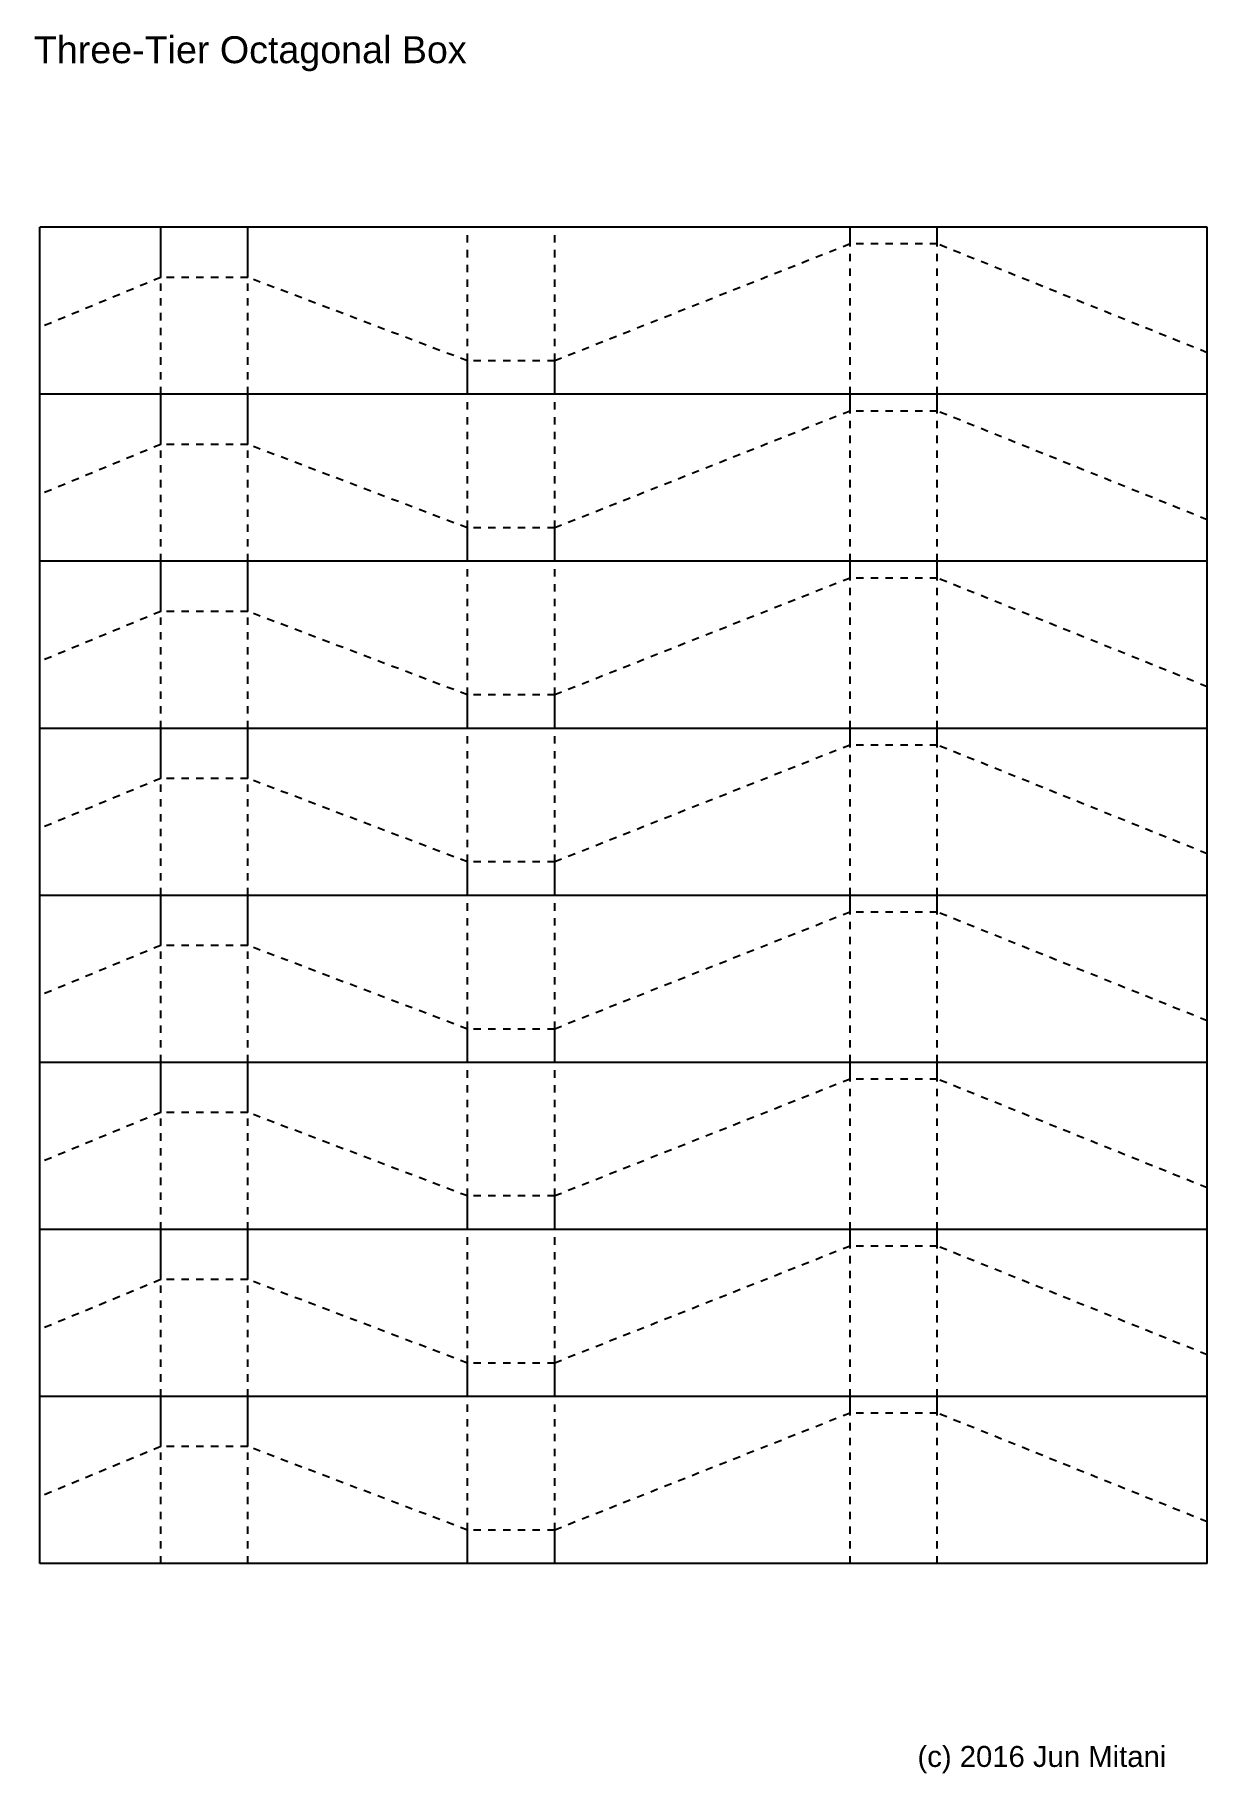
# Model space of a CAD drawing. Extents: x 11 to 199, y -288 to -9.
import ezdxf

# ---------------------------------------------------------------- set-up
doc = ezdxf.new("R2010")
doc.units = 0
for name, pattern in [('AI-LINETYPE-1', [2.370039, 1.185019, -1.185019]), ('AI-LINETYPE-10', [2.370039, 1.185019, -1.185019]), ('AI-LINETYPE-100', [2.370039, 1.185019, -1.185019]), ('AI-LINETYPE-101', [2.370039, 1.185019, -1.185019]), ('AI-LINETYPE-102', [2.370039, 1.185019, -1.185019]), ('AI-LINETYPE-103', [2.370039, 1.185019, -1.185019]), ('AI-LINETYPE-104', [2.370039, 1.185019, -1.185019]), ('AI-LINETYPE-11', [2.370039, 1.185019, -1.185019]), ('AI-LINETYPE-12', [2.370039, 1.185019, -1.185019]), ('AI-LINETYPE-13', [2.370039, 1.185019, -1.185019]), ('AI-LINETYPE-14', [2.370039, 1.185019, -1.185019]), ('AI-LINETYPE-15', [2.370039, 1.185019, -1.185019]), ('AI-LINETYPE-16', [2.370039, 1.185019, -1.185019]), ('AI-LINETYPE-17', [2.370039, 1.185019, -1.185019]), ('AI-LINETYPE-18', [2.370039, 1.185019, -1.185019]), ('AI-LINETYPE-19', [2.370039, 1.185019, -1.185019]), ('AI-LINETYPE-2', [2.370039, 1.185019, -1.185019]), ('AI-LINETYPE-20', [2.370039, 1.185019, -1.185019]), ('AI-LINETYPE-21', [2.370039, 1.185019, -1.185019]), ('AI-LINETYPE-22', [2.370039, 1.185019, -1.185019]), ('AI-LINETYPE-23', [2.370039, 1.185019, -1.185019]), ('AI-LINETYPE-24', [2.370039, 1.185019, -1.185019]), ('AI-LINETYPE-25', [2.370039, 1.185019, -1.185019]), ('AI-LINETYPE-26', [2.370039, 1.185019, -1.185019]), ('AI-LINETYPE-27', [2.370039, 1.185019, -1.185019]), ('AI-LINETYPE-28', [2.370039, 1.185019, -1.185019]), ('AI-LINETYPE-29', [2.370039, 1.185019, -1.185019]), ('AI-LINETYPE-3', [2.370039, 1.185019, -1.185019]), ('AI-LINETYPE-30', [2.370039, 1.185019, -1.185019]), ('AI-LINETYPE-31', [2.370039, 1.185019, -1.185019]), ('AI-LINETYPE-32', [2.370039, 1.185019, -1.185019]), ('AI-LINETYPE-33', [2.370039, 1.185019, -1.185019]), ('AI-LINETYPE-34', [2.370039, 1.185019, -1.185019]), ('AI-LINETYPE-35', [2.370039, 1.185019, -1.185019]), ('AI-LINETYPE-36', [2.370039, 1.185019, -1.185019]), ('AI-LINETYPE-37', [2.370039, 1.185019, -1.185019]), ('AI-LINETYPE-38', [2.370039, 1.185019, -1.185019]), ('AI-LINETYPE-39', [2.370039, 1.185019, -1.185019]), ('AI-LINETYPE-4', [2.370039, 1.185019, -1.185019]), ('AI-LINETYPE-40', [2.370039, 1.185019, -1.185019]), ('AI-LINETYPE-41', [2.370039, 1.185019, -1.185019]), ('AI-LINETYPE-42', [2.370039, 1.185019, -1.185019]), ('AI-LINETYPE-43', [2.370039, 1.185019, -1.185019]), ('AI-LINETYPE-44', [2.370039, 1.185019, -1.185019]), ('AI-LINETYPE-45', [2.370039, 1.185019, -1.185019]), ('AI-LINETYPE-46', [2.370039, 1.185019, -1.185019]), ('AI-LINETYPE-47', [2.370039, 1.185019, -1.185019]), ('AI-LINETYPE-48', [2.370039, 1.185019, -1.185019]), ('AI-LINETYPE-49', [2.370039, 1.185019, -1.185019]), ('AI-LINETYPE-5', [2.370039, 1.185019, -1.185019]), ('AI-LINETYPE-50', [2.370039, 1.185019, -1.185019]), ('AI-LINETYPE-51', [2.370039, 1.185019, -1.185019]), ('AI-LINETYPE-52', [2.370039, 1.185019, -1.185019]), ('AI-LINETYPE-53', [2.370039, 1.185019, -1.185019]), ('AI-LINETYPE-54', [2.370039, 1.185019, -1.185019]), ('AI-LINETYPE-55', [2.370039, 1.185019, -1.185019]), ('AI-LINETYPE-56', [2.370039, 1.185019, -1.185019]), ('AI-LINETYPE-57', [2.370039, 1.185019, -1.185019]), ('AI-LINETYPE-58', [2.370039, 1.185019, -1.185019]), ('AI-LINETYPE-59', [2.370039, 1.185019, -1.185019]), ('AI-LINETYPE-6', [2.370039, 1.185019, -1.185019]), ('AI-LINETYPE-60', [2.370039, 1.185019, -1.185019]), ('AI-LINETYPE-61', [2.370039, 1.185019, -1.185019]), ('AI-LINETYPE-62', [2.370039, 1.185019, -1.185019]), ('AI-LINETYPE-63', [2.370039, 1.185019, -1.185019]), ('AI-LINETYPE-64', [2.370039, 1.185019, -1.185019]), ('AI-LINETYPE-65', [2.370039, 1.185019, -1.185019]), ('AI-LINETYPE-66', [2.370039, 1.185019, -1.185019]), ('AI-LINETYPE-67', [2.370039, 1.185019, -1.185019]), ('AI-LINETYPE-68', [2.370039, 1.185019, -1.185019]), ('AI-LINETYPE-69', [2.370039, 1.185019, -1.185019]), ('AI-LINETYPE-7', [2.370039, 1.185019, -1.185019]), ('AI-LINETYPE-70', [2.370039, 1.185019, -1.185019]), ('AI-LINETYPE-71', [2.370039, 1.185019, -1.185019]), ('AI-LINETYPE-72', [2.370039, 1.185019, -1.185019]), ('AI-LINETYPE-73', [2.370039, 1.185019, -1.185019]), ('AI-LINETYPE-74', [2.370039, 1.185019, -1.185019]), ('AI-LINETYPE-75', [2.370039, 1.185019, -1.185019]), ('AI-LINETYPE-76', [2.370039, 1.185019, -1.185019]), ('AI-LINETYPE-77', [2.370039, 1.185019, -1.185019]), ('AI-LINETYPE-78', [2.370039, 1.185019, -1.185019]), ('AI-LINETYPE-79', [2.370039, 1.185019, -1.185019]), ('AI-LINETYPE-8', [2.370039, 1.185019, -1.185019]), ('AI-LINETYPE-80', [2.370039, 1.185019, -1.185019]), ('AI-LINETYPE-81', [2.370039, 1.185019, -1.185019]), ('AI-LINETYPE-82', [2.370039, 1.185019, -1.185019]), ('AI-LINETYPE-83', [2.370039, 1.185019, -1.185019]), ('AI-LINETYPE-84', [2.370039, 1.185019, -1.185019]), ('AI-LINETYPE-85', [2.370039, 1.185019, -1.185019]), ('AI-LINETYPE-86', [2.370039, 1.185019, -1.185019]), ('AI-LINETYPE-87', [2.370039, 1.185019, -1.185019]), ('AI-LINETYPE-88', [2.370039, 1.185019, -1.185019]), ('AI-LINETYPE-89', [2.370039, 1.185019, -1.185019]), ('AI-LINETYPE-9', [2.370039, 1.185019, -1.185019]), ('AI-LINETYPE-90', [2.370039, 1.185019, -1.185019]), ('AI-LINETYPE-91', [2.370039, 1.185019, -1.185019]), ('AI-LINETYPE-92', [2.370039, 1.185019, -1.185019]), ('AI-LINETYPE-93', [2.370039, 1.185019, -1.185019]), ('AI-LINETYPE-94', [2.370039, 1.185019, -1.185019]), ('AI-LINETYPE-95', [2.370039, 1.185019, -1.185019]), ('AI-LINETYPE-96', [2.370039, 1.185019, -1.185019]), ('AI-LINETYPE-97', [2.370039, 1.185019, -1.185019]), ('AI-LINETYPE-98', [2.370039, 1.185019, -1.185019]), ('AI-LINETYPE-99', [2.370039, 1.185019, -1.185019])]:
    doc.linetypes.add(name, pattern=pattern)
for name, color, linetype in [('CUTLINE', 7, 'CONTINUOUS'), ('MOUNTAINLINE', 7, 'CONTINUOUS'), ('TEXT', 7, 'CONTINUOUS'), ('VALLEYLINE', 7, 'CONTINUOUS')]:
    doc.layers.add(name, color=color, linetype=linetype)

msp = doc.modelspace()

# ---------------------------------------------------------------- linework, layer by layer
at = {"layer": 'CUTLINE', "color": 250}
for points in [[(11.78, -253.99), (11.78, -39.86)], [(198.97, -39.86), (11.78, -39.86)], [(198.97, -253.99), (198.97, -39.86)], [(198.97, -253.99), (11.78, -253.99)]]:
    msp.add_lwpolyline(points, dxfattribs=at)
at = {"layer": 'MOUNTAINLINE', "color": 250}
for points in [[(31.16, -47.89), (31.16, -39.86)], [(45.15, -47.89), (45.15, -39.86)], [(141.7, -42.53), (141.7, -39.86)], [(155.69, -42.53), (155.69, -39.86)], [(80.36, -66.62), (80.36, -61.27)], [(94.35, -66.62), (94.35, -61.27)], [(198.97, -66.62), (11.78, -66.62)], [(31.16, -74.65), (31.16, -66.62)], [(45.15, -74.65), (45.15, -66.62)], [(141.7, -69.3), (141.7, -66.62)], [(155.69, -69.3), (155.69, -66.62)], [(80.36, -93.39), (80.36, -88.04)], [(94.35, -93.39), (94.35, -88.04)], [(198.97, -93.39), (11.78, -93.39)], [(31.16, -101.42), (31.16, -93.39)], [(45.15, -101.42), (45.15, -93.39)], [(141.7, -96.07), (141.7, -93.39)], [(155.69, -96.07), (155.69, -93.39)], [(80.36, -120.16), (80.36, -114.8)], [(94.35, -120.16), (94.35, -114.8)], [(198.97, -120.16), (11.78, -120.16)], [(31.16, -128.19), (31.16, -120.16)], [(45.15, -128.19), (45.15, -120.16)], [(141.7, -122.83), (141.7, -120.16)], [(155.69, -122.83), (155.69, -120.16)], [(80.36, -146.92), (80.36, -141.57)], [(94.35, -146.92), (94.35, -141.57)], [(198.97, -146.92), (11.78, -146.92)], [(31.16, -154.95), (31.16, -146.92)], [(45.15, -154.95), (45.15, -146.92)], [(141.7, -149.6), (141.7, -146.92)], [(155.69, -149.6), (155.69, -146.92)], [(80.36, -173.69), (80.36, -168.34)], [(94.35, -173.69), (94.35, -168.34)], [(198.97, -173.69), (11.78, -173.69)], [(31.16, -181.72), (31.16, -173.69)], [(45.15, -181.72), (45.15, -173.69)], [(141.7, -176.37), (141.7, -173.69)], [(155.69, -176.37), (155.69, -173.69)], [(80.36, -200.46), (80.36, -195.1)], [(94.35, -200.46), (94.35, -195.1)], [(198.97, -200.46), (11.78, -200.46)], [(31.16, -208.49), (31.16, -200.46)], [(45.15, -208.49), (45.15, -200.46)], [(141.7, -203.13), (141.7, -200.46)], [(155.69, -203.13), (155.69, -200.46)], [(80.36, -227.23), (80.36, -221.87)], [(94.35, -227.23), (94.35, -221.87)], [(198.97, -227.23), (11.78, -227.23)], [(31.16, -235.26), (31.16, -227.23)], [(45.15, -235.26), (45.15, -227.23)], [(141.7, -229.9), (141.7, -227.23)], [(155.69, -229.9), (155.69, -227.23)], [(80.36, -253.99), (80.36, -248.64)], [(94.35, -253.99), (94.35, -248.64)]]:
    msp.add_lwpolyline(points, dxfattribs=at)
at = {"layer": 'VALLEYLINE', "color": 250, "linetype": 'AI-LINETYPE-102'}
msp.add_lwpolyline([(80.36, -61.27), (80.36, -39.86)], dxfattribs=at)
at = {"layer": 'VALLEYLINE', "color": 250, "linetype": 'AI-LINETYPE-101'}
msp.add_lwpolyline([(94.35, -61.27), (94.35, -39.86)], dxfattribs=at)
at = {"layer": 'VALLEYLINE', "color": 250, "linetype": 'AI-LINETYPE-94'}
msp.add_lwpolyline([(141.7, -42.53), (94.35, -61.27)], dxfattribs=at)
at = {"layer": 'VALLEYLINE', "color": 250, "linetype": 'AI-LINETYPE-93'}
msp.add_lwpolyline([(155.69, -42.53), (141.7, -42.53)], dxfattribs=at)
at = {"layer": 'VALLEYLINE', "color": 250, "linetype": 'AI-LINETYPE-100'}
msp.add_lwpolyline([(141.7, -66.62), (141.7, -42.53)], dxfattribs=at)
at = {"layer": 'VALLEYLINE', "color": 250, "linetype": 'AI-LINETYPE-92'}
msp.add_lwpolyline([(198.97, -59.96), (155.69, -42.53)], dxfattribs=at)
at = {"layer": 'VALLEYLINE', "color": 250, "linetype": 'AI-LINETYPE-99'}
msp.add_lwpolyline([(155.69, -66.62), (155.69, -42.53)], dxfattribs=at)
at = {"layer": 'VALLEYLINE', "color": 250, "linetype": 'AI-LINETYPE-98'}
msp.add_lwpolyline([(31.16, -47.89), (11.78, -55.92)], dxfattribs=at)
at = {"layer": 'VALLEYLINE', "color": 250, "linetype": 'AI-LINETYPE-97'}
msp.add_lwpolyline([(45.15, -47.89), (31.16, -47.89)], dxfattribs=at)
at = {"layer": 'VALLEYLINE', "color": 250, "linetype": 'AI-LINETYPE-104'}
msp.add_lwpolyline([(31.16, -66.62), (31.16, -47.89)], dxfattribs=at)
at = {"layer": 'VALLEYLINE', "color": 250, "linetype": 'AI-LINETYPE-96'}
msp.add_lwpolyline([(80.36, -61.27), (45.15, -47.89)], dxfattribs=at)
at = {"layer": 'VALLEYLINE', "color": 250, "linetype": 'AI-LINETYPE-103'}
msp.add_lwpolyline([(45.15, -66.62), (45.15, -47.89)], dxfattribs=at)
at = {"layer": 'VALLEYLINE', "color": 250, "linetype": 'AI-LINETYPE-95'}
msp.add_lwpolyline([(94.35, -61.27), (80.36, -61.27)], dxfattribs=at)
at = {"layer": 'VALLEYLINE', "color": 250, "linetype": 'AI-LINETYPE-89'}
msp.add_lwpolyline([(80.36, -88.04), (80.36, -66.62)], dxfattribs=at)
at = {"layer": 'VALLEYLINE', "color": 250, "linetype": 'AI-LINETYPE-88'}
msp.add_lwpolyline([(94.35, -88.04), (94.35, -66.62)], dxfattribs=at)
at = {"layer": 'VALLEYLINE', "color": 250, "linetype": 'AI-LINETYPE-81'}
msp.add_lwpolyline([(141.7, -69.3), (94.35, -88.04)], dxfattribs=at)
at = {"layer": 'VALLEYLINE', "color": 250, "linetype": 'AI-LINETYPE-80'}
msp.add_lwpolyline([(155.69, -69.3), (141.7, -69.3)], dxfattribs=at)
at = {"layer": 'VALLEYLINE', "color": 250, "linetype": 'AI-LINETYPE-87'}
msp.add_lwpolyline([(141.7, -93.39), (141.7, -69.3)], dxfattribs=at)
at = {"layer": 'VALLEYLINE', "color": 250, "linetype": 'AI-LINETYPE-79'}
msp.add_lwpolyline([(198.97, -86.73), (155.69, -69.3)], dxfattribs=at)
at = {"layer": 'VALLEYLINE', "color": 250, "linetype": 'AI-LINETYPE-86'}
msp.add_lwpolyline([(155.69, -93.39), (155.69, -69.3)], dxfattribs=at)
at = {"layer": 'VALLEYLINE', "color": 250, "linetype": 'AI-LINETYPE-85'}
msp.add_lwpolyline([(31.16, -74.65), (11.78, -82.68)], dxfattribs=at)
at = {"layer": 'VALLEYLINE', "color": 250, "linetype": 'AI-LINETYPE-84'}
msp.add_lwpolyline([(45.15, -74.65), (31.16, -74.65)], dxfattribs=at)
at = {"layer": 'VALLEYLINE', "color": 250, "linetype": 'AI-LINETYPE-91'}
msp.add_lwpolyline([(31.16, -93.39), (31.16, -74.65)], dxfattribs=at)
at = {"layer": 'VALLEYLINE', "color": 250, "linetype": 'AI-LINETYPE-83'}
msp.add_lwpolyline([(80.36, -88.04), (45.15, -74.65)], dxfattribs=at)
at = {"layer": 'VALLEYLINE', "color": 250, "linetype": 'AI-LINETYPE-90'}
msp.add_lwpolyline([(45.15, -93.39), (45.15, -74.65)], dxfattribs=at)
at = {"layer": 'VALLEYLINE', "color": 250, "linetype": 'AI-LINETYPE-82'}
msp.add_lwpolyline([(94.35, -88.04), (80.36, -88.04)], dxfattribs=at)
at = {"layer": 'VALLEYLINE', "color": 250, "linetype": 'AI-LINETYPE-76'}
msp.add_lwpolyline([(80.36, -114.8), (80.36, -93.39)], dxfattribs=at)
at = {"layer": 'VALLEYLINE', "color": 250, "linetype": 'AI-LINETYPE-75'}
msp.add_lwpolyline([(94.35, -114.8), (94.35, -93.39)], dxfattribs=at)
at = {"layer": 'VALLEYLINE', "color": 250, "linetype": 'AI-LINETYPE-68'}
msp.add_lwpolyline([(141.7, -96.07), (94.35, -114.8)], dxfattribs=at)
at = {"layer": 'VALLEYLINE', "color": 250, "linetype": 'AI-LINETYPE-67'}
msp.add_lwpolyline([(155.69, -96.07), (141.7, -96.07)], dxfattribs=at)
at = {"layer": 'VALLEYLINE', "color": 250, "linetype": 'AI-LINETYPE-74'}
msp.add_lwpolyline([(141.7, -120.16), (141.7, -96.07)], dxfattribs=at)
at = {"layer": 'VALLEYLINE', "color": 250, "linetype": 'AI-LINETYPE-66'}
msp.add_lwpolyline([(198.97, -113.5), (155.69, -96.07)], dxfattribs=at)
at = {"layer": 'VALLEYLINE', "color": 250, "linetype": 'AI-LINETYPE-73'}
msp.add_lwpolyline([(155.69, -120.16), (155.69, -96.07)], dxfattribs=at)
at = {"layer": 'VALLEYLINE', "color": 250, "linetype": 'AI-LINETYPE-72'}
msp.add_lwpolyline([(31.16, -101.42), (11.78, -109.45)], dxfattribs=at)
at = {"layer": 'VALLEYLINE', "color": 250, "linetype": 'AI-LINETYPE-71'}
msp.add_lwpolyline([(45.15, -101.42), (31.16, -101.42)], dxfattribs=at)
at = {"layer": 'VALLEYLINE', "color": 250, "linetype": 'AI-LINETYPE-78'}
msp.add_lwpolyline([(31.16, -120.16), (31.16, -101.42)], dxfattribs=at)
at = {"layer": 'VALLEYLINE', "color": 250, "linetype": 'AI-LINETYPE-70'}
msp.add_lwpolyline([(80.36, -114.8), (45.15, -101.42)], dxfattribs=at)
at = {"layer": 'VALLEYLINE', "color": 250, "linetype": 'AI-LINETYPE-77'}
msp.add_lwpolyline([(45.15, -120.16), (45.15, -101.42)], dxfattribs=at)
at = {"layer": 'VALLEYLINE', "color": 250, "linetype": 'AI-LINETYPE-69'}
msp.add_lwpolyline([(94.35, -114.8), (80.36, -114.8)], dxfattribs=at)
at = {"layer": 'VALLEYLINE', "color": 250, "linetype": 'AI-LINETYPE-63'}
msp.add_lwpolyline([(80.36, -141.57), (80.36, -120.16)], dxfattribs=at)
at = {"layer": 'VALLEYLINE', "color": 250, "linetype": 'AI-LINETYPE-62'}
msp.add_lwpolyline([(94.35, -141.57), (94.35, -120.16)], dxfattribs=at)
at = {"layer": 'VALLEYLINE', "color": 250, "linetype": 'AI-LINETYPE-55'}
msp.add_lwpolyline([(141.7, -122.83), (94.35, -141.57)], dxfattribs=at)
at = {"layer": 'VALLEYLINE', "color": 250, "linetype": 'AI-LINETYPE-54'}
msp.add_lwpolyline([(155.69, -122.83), (141.7, -122.83)], dxfattribs=at)
at = {"layer": 'VALLEYLINE', "color": 250, "linetype": 'AI-LINETYPE-61'}
msp.add_lwpolyline([(141.7, -146.92), (141.7, -122.83)], dxfattribs=at)
at = {"layer": 'VALLEYLINE', "color": 250, "linetype": 'AI-LINETYPE-53'}
msp.add_lwpolyline([(198.97, -140.26), (155.69, -122.83)], dxfattribs=at)
at = {"layer": 'VALLEYLINE', "color": 250, "linetype": 'AI-LINETYPE-60'}
msp.add_lwpolyline([(155.69, -146.92), (155.69, -122.83)], dxfattribs=at)
at = {"layer": 'VALLEYLINE', "color": 250, "linetype": 'AI-LINETYPE-59'}
msp.add_lwpolyline([(31.16, -128.19), (11.78, -136.22)], dxfattribs=at)
at = {"layer": 'VALLEYLINE', "color": 250, "linetype": 'AI-LINETYPE-58'}
msp.add_lwpolyline([(45.15, -128.19), (31.16, -128.19)], dxfattribs=at)
at = {"layer": 'VALLEYLINE', "color": 250, "linetype": 'AI-LINETYPE-65'}
msp.add_lwpolyline([(31.16, -146.92), (31.16, -128.19)], dxfattribs=at)
at = {"layer": 'VALLEYLINE', "color": 250, "linetype": 'AI-LINETYPE-57'}
msp.add_lwpolyline([(80.36, -141.57), (45.15, -128.19)], dxfattribs=at)
at = {"layer": 'VALLEYLINE', "color": 250, "linetype": 'AI-LINETYPE-64'}
msp.add_lwpolyline([(45.15, -146.92), (45.15, -128.19)], dxfattribs=at)
at = {"layer": 'VALLEYLINE', "color": 250, "linetype": 'AI-LINETYPE-56'}
msp.add_lwpolyline([(94.35, -141.57), (80.36, -141.57)], dxfattribs=at)
at = {"layer": 'VALLEYLINE', "color": 250, "linetype": 'AI-LINETYPE-50'}
msp.add_lwpolyline([(80.36, -168.34), (80.36, -146.92)], dxfattribs=at)
at = {"layer": 'VALLEYLINE', "color": 250, "linetype": 'AI-LINETYPE-49'}
msp.add_lwpolyline([(94.35, -168.34), (94.35, -146.92)], dxfattribs=at)
at = {"layer": 'VALLEYLINE', "color": 250, "linetype": 'AI-LINETYPE-42'}
msp.add_lwpolyline([(141.7, -149.6), (94.35, -168.34)], dxfattribs=at)
at = {"layer": 'VALLEYLINE', "color": 250, "linetype": 'AI-LINETYPE-41'}
msp.add_lwpolyline([(155.69, -149.6), (141.7, -149.6)], dxfattribs=at)
at = {"layer": 'VALLEYLINE', "color": 250, "linetype": 'AI-LINETYPE-48'}
msp.add_lwpolyline([(141.7, -173.69), (141.7, -149.6)], dxfattribs=at)
at = {"layer": 'VALLEYLINE', "color": 250, "linetype": 'AI-LINETYPE-40'}
msp.add_lwpolyline([(198.97, -167.03), (155.69, -149.6)], dxfattribs=at)
at = {"layer": 'VALLEYLINE', "color": 250, "linetype": 'AI-LINETYPE-47'}
msp.add_lwpolyline([(155.69, -173.69), (155.69, -149.6)], dxfattribs=at)
at = {"layer": 'VALLEYLINE', "color": 250, "linetype": 'AI-LINETYPE-46'}
msp.add_lwpolyline([(31.16, -154.95), (11.78, -162.98)], dxfattribs=at)
at = {"layer": 'VALLEYLINE', "color": 250, "linetype": 'AI-LINETYPE-45'}
msp.add_lwpolyline([(45.15, -154.95), (31.16, -154.95)], dxfattribs=at)
at = {"layer": 'VALLEYLINE', "color": 250, "linetype": 'AI-LINETYPE-52'}
msp.add_lwpolyline([(31.16, -173.69), (31.16, -154.95)], dxfattribs=at)
at = {"layer": 'VALLEYLINE', "color": 250, "linetype": 'AI-LINETYPE-44'}
msp.add_lwpolyline([(80.36, -168.34), (45.15, -154.95)], dxfattribs=at)
at = {"layer": 'VALLEYLINE', "color": 250, "linetype": 'AI-LINETYPE-51'}
msp.add_lwpolyline([(45.15, -173.69), (45.15, -154.95)], dxfattribs=at)
at = {"layer": 'VALLEYLINE', "color": 250, "linetype": 'AI-LINETYPE-43'}
msp.add_lwpolyline([(94.35, -168.34), (80.36, -168.34)], dxfattribs=at)
at = {"layer": 'VALLEYLINE', "color": 250, "linetype": 'AI-LINETYPE-37'}
msp.add_lwpolyline([(80.36, -195.1), (80.36, -173.69)], dxfattribs=at)
at = {"layer": 'VALLEYLINE', "color": 250, "linetype": 'AI-LINETYPE-36'}
msp.add_lwpolyline([(94.35, -195.1), (94.35, -173.69)], dxfattribs=at)
at = {"layer": 'VALLEYLINE', "color": 250, "linetype": 'AI-LINETYPE-29'}
msp.add_lwpolyline([(141.7, -176.37), (94.35, -195.1)], dxfattribs=at)
at = {"layer": 'VALLEYLINE', "color": 250, "linetype": 'AI-LINETYPE-28'}
msp.add_lwpolyline([(155.69, -176.37), (141.7, -176.37)], dxfattribs=at)
at = {"layer": 'VALLEYLINE', "color": 250, "linetype": 'AI-LINETYPE-35'}
msp.add_lwpolyline([(141.7, -200.46), (141.7, -176.37)], dxfattribs=at)
at = {"layer": 'VALLEYLINE', "color": 250, "linetype": 'AI-LINETYPE-27'}
msp.add_lwpolyline([(198.97, -193.8), (155.69, -176.37)], dxfattribs=at)
at = {"layer": 'VALLEYLINE', "color": 250, "linetype": 'AI-LINETYPE-34'}
msp.add_lwpolyline([(155.69, -200.46), (155.69, -176.37)], dxfattribs=at)
at = {"layer": 'VALLEYLINE', "color": 250, "linetype": 'AI-LINETYPE-33'}
msp.add_lwpolyline([(31.16, -181.72), (11.78, -189.75)], dxfattribs=at)
at = {"layer": 'VALLEYLINE', "color": 250, "linetype": 'AI-LINETYPE-32'}
msp.add_lwpolyline([(45.15, -181.72), (31.16, -181.72)], dxfattribs=at)
at = {"layer": 'VALLEYLINE', "color": 250, "linetype": 'AI-LINETYPE-39'}
msp.add_lwpolyline([(31.16, -200.46), (31.16, -181.72)], dxfattribs=at)
at = {"layer": 'VALLEYLINE', "color": 250, "linetype": 'AI-LINETYPE-31'}
msp.add_lwpolyline([(80.36, -195.1), (45.15, -181.72)], dxfattribs=at)
at = {"layer": 'VALLEYLINE', "color": 250, "linetype": 'AI-LINETYPE-38'}
msp.add_lwpolyline([(45.15, -200.46), (45.15, -181.72)], dxfattribs=at)
at = {"layer": 'VALLEYLINE', "color": 250, "linetype": 'AI-LINETYPE-30'}
msp.add_lwpolyline([(94.35, -195.1), (80.36, -195.1)], dxfattribs=at)
at = {"layer": 'VALLEYLINE', "color": 250, "linetype": 'AI-LINETYPE-24'}
msp.add_lwpolyline([(80.36, -221.87), (80.36, -200.46)], dxfattribs=at)
at = {"layer": 'VALLEYLINE', "color": 250, "linetype": 'AI-LINETYPE-23'}
msp.add_lwpolyline([(94.35, -221.87), (94.35, -200.46)], dxfattribs=at)
at = {"layer": 'VALLEYLINE', "color": 250, "linetype": 'AI-LINETYPE-16'}
msp.add_lwpolyline([(141.7, -203.13), (94.35, -221.87)], dxfattribs=at)
at = {"layer": 'VALLEYLINE', "color": 250, "linetype": 'AI-LINETYPE-15'}
msp.add_lwpolyline([(155.69, -203.13), (141.7, -203.13)], dxfattribs=at)
at = {"layer": 'VALLEYLINE', "color": 250, "linetype": 'AI-LINETYPE-22'}
msp.add_lwpolyline([(141.7, -227.23), (141.7, -203.13)], dxfattribs=at)
at = {"layer": 'VALLEYLINE', "color": 250, "linetype": 'AI-LINETYPE-14'}
msp.add_lwpolyline([(198.97, -220.56), (155.69, -203.13)], dxfattribs=at)
at = {"layer": 'VALLEYLINE', "color": 250, "linetype": 'AI-LINETYPE-21'}
msp.add_lwpolyline([(155.69, -227.23), (155.69, -203.13)], dxfattribs=at)
at = {"layer": 'VALLEYLINE', "color": 250, "linetype": 'AI-LINETYPE-20'}
msp.add_lwpolyline([(31.16, -208.49), (11.78, -216.52)], dxfattribs=at)
at = {"layer": 'VALLEYLINE', "color": 250, "linetype": 'AI-LINETYPE-19'}
msp.add_lwpolyline([(45.15, -208.49), (31.16, -208.49)], dxfattribs=at)
at = {"layer": 'VALLEYLINE', "color": 250, "linetype": 'AI-LINETYPE-26'}
msp.add_lwpolyline([(31.16, -227.23), (31.16, -208.49)], dxfattribs=at)
at = {"layer": 'VALLEYLINE', "color": 250, "linetype": 'AI-LINETYPE-18'}
msp.add_lwpolyline([(80.36, -221.87), (45.15, -208.49)], dxfattribs=at)
at = {"layer": 'VALLEYLINE', "color": 250, "linetype": 'AI-LINETYPE-25'}
msp.add_lwpolyline([(45.15, -227.23), (45.15, -208.49)], dxfattribs=at)
at = {"layer": 'VALLEYLINE', "color": 250, "linetype": 'AI-LINETYPE-17'}
msp.add_lwpolyline([(94.35, -221.87), (80.36, -221.87)], dxfattribs=at)
at = {"layer": 'VALLEYLINE', "color": 250, "linetype": 'AI-LINETYPE-11'}
msp.add_lwpolyline([(80.36, -248.64), (80.36, -227.23)], dxfattribs=at)
at = {"layer": 'VALLEYLINE', "color": 250, "linetype": 'AI-LINETYPE-10'}
msp.add_lwpolyline([(94.35, -248.64), (94.35, -227.23)], dxfattribs=at)
at = {"layer": 'VALLEYLINE', "color": 250, "linetype": 'AI-LINETYPE-3'}
msp.add_lwpolyline([(141.7, -229.9), (94.35, -248.64)], dxfattribs=at)
at = {"layer": 'VALLEYLINE', "color": 250, "linetype": 'AI-LINETYPE-2'}
msp.add_lwpolyline([(155.69, -229.9), (141.7, -229.9)], dxfattribs=at)
at = {"layer": 'VALLEYLINE', "color": 250, "linetype": 'AI-LINETYPE-9'}
msp.add_lwpolyline([(141.7, -253.99), (141.7, -229.9)], dxfattribs=at)
at = {"layer": 'VALLEYLINE', "color": 250, "linetype": 'AI-LINETYPE-1'}
msp.add_lwpolyline([(198.97, -247.33), (155.69, -229.9)], dxfattribs=at)
at = {"layer": 'VALLEYLINE', "color": 250, "linetype": 'AI-LINETYPE-8'}
msp.add_lwpolyline([(155.69, -253.99), (155.69, -229.9)], dxfattribs=at)
at = {"layer": 'VALLEYLINE', "color": 250, "linetype": 'AI-LINETYPE-7'}
msp.add_lwpolyline([(31.16, -235.26), (11.78, -243.29)], dxfattribs=at)
at = {"layer": 'VALLEYLINE', "color": 250, "linetype": 'AI-LINETYPE-6'}
msp.add_lwpolyline([(45.15, -235.26), (31.16, -235.26)], dxfattribs=at)
at = {"layer": 'VALLEYLINE', "color": 250, "linetype": 'AI-LINETYPE-13'}
msp.add_lwpolyline([(31.16, -253.99), (31.16, -235.26)], dxfattribs=at)
at = {"layer": 'VALLEYLINE', "color": 250, "linetype": 'AI-LINETYPE-5'}
msp.add_lwpolyline([(80.36, -248.64), (45.15, -235.26)], dxfattribs=at)
at = {"layer": 'VALLEYLINE', "color": 250, "linetype": 'AI-LINETYPE-12'}
msp.add_lwpolyline([(45.15, -253.99), (45.15, -235.26)], dxfattribs=at)
at = {"layer": 'VALLEYLINE', "color": 250, "linetype": 'AI-LINETYPE-4'}
msp.add_lwpolyline([(94.35, -248.64), (80.36, -248.64)], dxfattribs=at)

# ---------------------------------------------------------------- texts
at = {"layer": 'TEXT', "color": 7, "attachment_point": 7}
for s, insert, char_height in [('\\fArial|b0|i0|c0|p34;\\W1;Three-Tier Octagonal Box', (10.83, -14.86), 4.318), ('\\fArial|b0|i0|c0|p34;\\W1;(c) 2016 Jun Mitani', (152.51, -287.61), 3.3584)]:
    msp.add_mtext(s, dxfattribs=dict(at, insert=insert, char_height=char_height))

doc.saveas('drawing.dxf')
